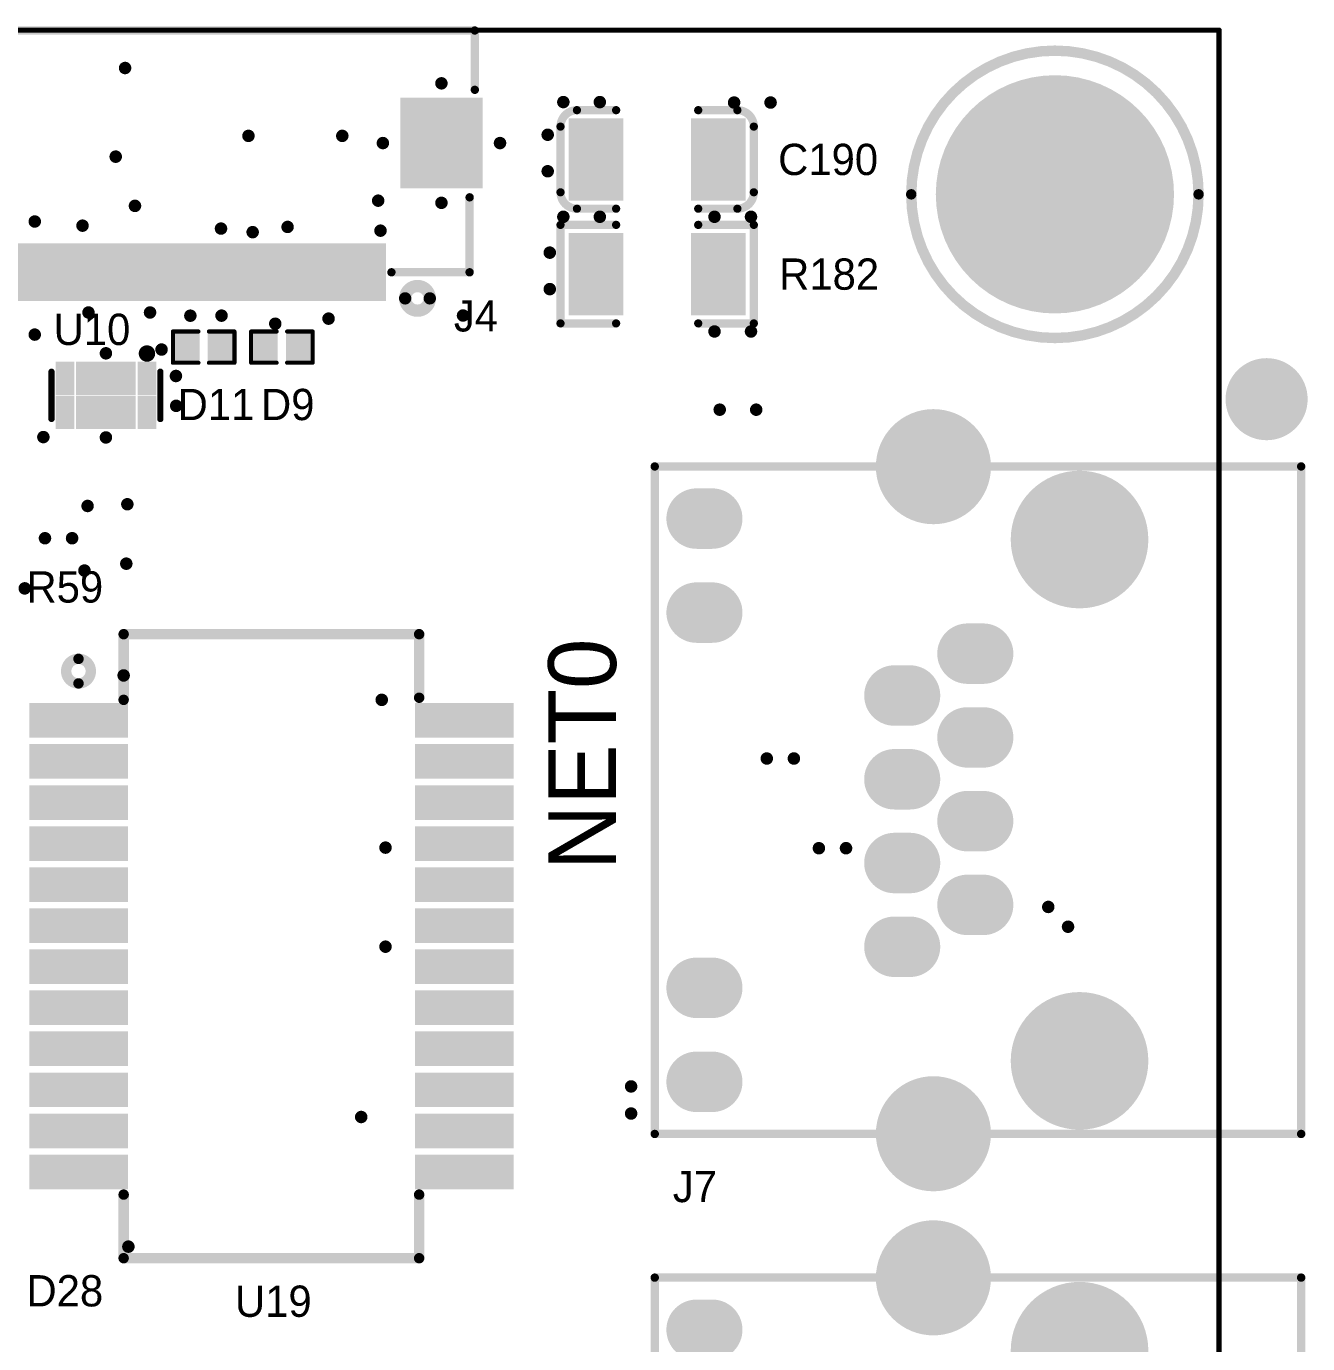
# Model space of a CAD drawing. Header units: millimetres. Extents: x 1205 to 1330, y 770 to 864.
# Drawn here: x 1298.52 to 1329.74, y 827.64 to 859.73 of the extents above; entities that cross this region are included whole.
import ezdxf

# ---------------------------------------------------------------- set-up
doc = ezdxf.new("R2010")
doc.units = ezdxf.units.MM
for name, color, linetype in [('Mechanical1', 6, 'Continuous'), ('PadHoleLayer', 156, 'Continuous'), ('TopOverlay', 2, 'Continuous'), ('TopPaste', 8, 'Continuous'), ('TopSolder', 216, 'Continuous'), ('ViaHoleLayer', 16, 'Continuous')]:
    doc.layers.add(name, color=color, linetype=linetype)

# ---------------------------------------------------------------- blocks, each defined once
blk = doc.blocks.new('1206_C_205')
at = {"layer": 'TopOverlay', "const_width": 0.2}
for points in [[(-2.355, 0.8, -0.414214), (-1.955, 1.2)], [(1.955, 1.2, -0.414214), (2.355, 0.8)], [(-1.955, -1.2, -0.414213), (-2.355, -0.8)], [(2.355, -0.8, -0.414214), (1.955, -1.2)]]:
    blk.add_lwpolyline(points, format="xyb", dxfattribs=at)
for points in [[(-1.955, 1.2), (-1, 1.2)], [(1, 1.2), (1.955, 1.2)], [(-2.355, -0.8), (-2.355, 0.8)], [(2.355, -0.8), (2.355, 0.8)], [(-1.955, -1.2), (-1, -1.2)], [(1, -1.2), (1.955, -1.2)]]:
    blk.add_lwpolyline(points, dxfattribs=at)
at = {"layer": 'TopOverlay', "const_width": 0.1}
for points in [[(-2.005, 1.2, 1), (-1.905, 1.2, 1)], [(-2.005, 1.2, 1), (-1.905, 1.2, 1)], [(-1.05, 1.2, 1), (-0.95, 1.2, 1)], [(0.95, 1.2, 1), (1.05, 1.2, 1)], [(1.905, 1.2, 1), (2.005, 1.2, 1)], [(1.905, 1.2, 1), (2.005, 1.2, 1)], [(-2.405, 0.8, 1), (-2.305, 0.8, 1)], [(-2.405, 0.8, 1), (-2.305, 0.8, 1)], [(2.305, 0.8, 1), (2.405, 0.8, 1)], [(2.305, 0.8, 1), (2.405, 0.8, 1)], [(-2.405, -0.8, 1), (-2.305, -0.8, 1)], [(-2.405, -0.8, 1), (-2.305, -0.8, 1)], [(2.305, -0.8, 1), (2.405, -0.8, 1)], [(2.305, -0.8, 1), (2.405, -0.8, 1)], [(-2.005, -1.2, 1), (-1.905, -1.2, 1)], [(-2.005, -1.2, 1), (-1.905, -1.2, 1)], [(-1.05, -1.2, 1), (-0.95, -1.2, 1)], [(0.95, -1.2, 1), (1.05, -1.2, 1)], [(1.905, -1.2, 1), (2.005, -1.2, 1)], [(1.905, -1.2, 1), (2.005, -1.2, 1)]]:
    blk.add_lwpolyline(points, format="xyb", close=True, dxfattribs=at)
at = {"layer": 'TopPaste'}
for points in [[(-2.055, -0.9), (-0.925, -0.9), (-2.055, 0.9), (-0.925, 0.9)], [(0.925, -0.9), (2.055, -0.9), (0.925, 0.9), (2.055, 0.9)]]:
    blk.add_solid(points, dxfattribs=at)
at = {"layer": 'TopSolder'}
for points in [[(-2.157, -1.002), (-0.823, -1.002), (-2.157, 1.002), (-0.823, 1.002)], [(0.823, -1.002), (2.157, -1.002), (0.823, 1.002), (2.157, 1.002)]]:
    blk.add_solid(points, dxfattribs=at)
blk = doc.blocks.new('DFN1006_240')
at = {"layer": 'TopOverlay', "const_width": 0.1}
for points in [[(-0.75, -0.381), (-0.75, 0.381)], [(-0.75, 0.381), (-0.127, 0.381)], [(0.127, 0.381), (0.75, 0.381)], [(0.75, -0.381), (0.75, 0.381)], [(-0.75, -0.381), (-0.127, -0.381)], [(0.127, -0.381), (0.75, -0.381)]]:
    blk.add_lwpolyline(points, dxfattribs=at)
at = {"layer": 'TopOverlay', "const_width": 0.05}
for points in [[(-0.775, 0.381, 1), (-0.725, 0.381, 1)], [(-0.775, 0.381, 1), (-0.725, 0.381, 1)], [(-0.152, 0.381, 1), (-0.102, 0.381, 1)], [(0.102, 0.381, 1), (0.152, 0.381, 1)], [(0.725, 0.381, 1), (0.775, 0.381, 1)], [(0.725, 0.381, 1), (0.775, 0.381, 1)], [(-0.775, -0.381, 1), (-0.725, -0.381, 1)], [(-0.775, -0.381, 1), (-0.725, -0.381, 1)], [(-0.152, -0.381, 1), (-0.102, -0.381, 1)], [(0.102, -0.381, 1), (0.152, -0.381, 1)], [(0.725, -0.381, 1), (0.775, -0.381, 1)], [(0.725, -0.381, 1), (0.775, -0.381, 1)]]:
    blk.add_lwpolyline(points, format="xyb", close=True, dxfattribs=at)
at = {"layer": 'TopPaste'}
for points in [[(-0.65, -0.3), (-0.15, -0.3), (-0.65, 0.3), (-0.15, 0.3)], [(0.15, -0.3), (0.65, -0.3), (0.15, 0.3), (0.65, 0.3)]]:
    blk.add_solid(points, dxfattribs=at)
at = {"layer": 'TopSolder'}
for points in [[(-0.701, -0.351), (-0.099, -0.351), (-0.701, 0.351), (-0.099, 0.351)], [(0.099, -0.351), (0.701, -0.351), (0.099, 0.351), (0.701, 0.351)]]:
    blk.add_solid(points, dxfattribs=at)
blk = doc.blocks.new('DFN1006_242')
at = {"layer": 'TopOverlay', "const_width": 0.1}
for points in [[(-0.75, -0.381), (-0.75, 0.381)], [(-0.75, 0.381), (-0.127, 0.381)], [(0.127, 0.381), (0.75, 0.381)], [(0.75, -0.381), (0.75, 0.381)], [(-0.75, -0.381), (-0.127, -0.381)], [(0.127, -0.381), (0.75, -0.381)]]:
    blk.add_lwpolyline(points, dxfattribs=at)
at = {"layer": 'TopOverlay', "const_width": 0.05}
for points in [[(-0.775, 0.381, 1), (-0.725, 0.381, 1)], [(-0.775, 0.381, 1), (-0.725, 0.381, 1)], [(-0.152, 0.381, 1), (-0.102, 0.381, 1)], [(0.102, 0.381, 1), (0.152, 0.381, 1)], [(0.725, 0.381, 1), (0.775, 0.381, 1)], [(0.725, 0.381, 1), (0.775, 0.381, 1)], [(-0.775, -0.381, 1), (-0.725, -0.381, 1)], [(-0.775, -0.381, 1), (-0.725, -0.381, 1)], [(-0.152, -0.381, 1), (-0.102, -0.381, 1)], [(0.102, -0.381, 1), (0.152, -0.381, 1)], [(0.725, -0.381, 1), (0.775, -0.381, 1)], [(0.725, -0.381, 1), (0.775, -0.381, 1)]]:
    blk.add_lwpolyline(points, format="xyb", close=True, dxfattribs=at)
at = {"layer": 'TopPaste'}
for points in [[(-0.65, -0.3), (-0.15, -0.3), (-0.65, 0.3), (-0.15, 0.3)], [(0.15, -0.3), (0.65, -0.3), (0.15, 0.3), (0.65, 0.3)]]:
    blk.add_solid(points, dxfattribs=at)
at = {"layer": 'TopSolder'}
for points in [[(-0.701, -0.351), (-0.099, -0.351), (-0.701, 0.351), (-0.099, 0.351)], [(0.099, -0.351), (0.701, -0.351), (0.099, 0.351), (0.701, 0.351)]]:
    blk.add_solid(points, dxfattribs=at)
blk = doc.blocks.new('HOLE_3_2___S_____318')
at = {"layer": 'PadHoleLayer', "const_width": 1.6}
blk.add_lwpolyline([(-0.8, 0, 1), (0.8, 0, 1)], format="xyb", close=True, dxfattribs=at)
at = {"layer": 'TopOverlay'}
for points, const_width in [([(3.5, 0, 1), (-3.5, 0, 1)], 0.254), ([(-3.564, 0, 1), (-3.437, 0, 1)], 0.127), ([(3.437, 0, 1), (3.564, 0, 1)], 0.127)]:
    blk.add_lwpolyline(points, format="xyb", close=True, dxfattribs=dict(at, const_width=const_width))
at = {"layer": 'TopSolder', "const_width": 2.902}
blk.add_lwpolyline([(-1.451, 0, 1), (1.451, 0, 1)], format="xyb", close=True, dxfattribs=at)
blk = doc.blocks.new('FFC0_5_40P_325')
at = {"layer": 'TopOverlay'}
for points, const_width in [([(-10.466, 2.209, 1), (-11.066, 2.209, 1)], 0.3), ([(-11.141, 2.209, 1), (-10.991, 2.209, 1)], 0.15), ([(-10.541, 2.209, 1), (-10.391, 2.209, 1)], 0.15), ([(-12.087, 1.574, 1), (-11.985, 1.574, 1)], 0.102), ([(-12.087, 1.574, 1), (-11.985, 1.574, 1)], 0.101), ([(-10.182, 1.574, 1), (-10.08, 1.574, 1)], 0.101), ([(10.138, 1.574, 1), (10.24, 1.574, 1)], 0.101), ([(11.535, 1.574, 1), (11.637, 1.574, 1)], 0.101), ([(11.535, 1.574, 1), (11.637, 1.574, 1)], 0.101), ([(-12.087, -0.252, 1), (-11.985, -0.252, 1)], 0.102), ([(11.535, -0.204, 1), (11.637, -0.204, 1)], 0.101), ([(-12.214, -2.871, 1), (-12.112, -2.871, 1)], 0.101), ([(11.662, -2.871, 1), (11.764, -2.871, 1)], 0.101), ([(-12.214, -4.316, 1), (-12.112, -4.316, 1)], 0.102), ([(-12.214, -4.316, 1), (-12.112, -4.316, 1)], 0.101), ([(11.662, -4.316, 1), (11.764, -4.316, 1)], 0.102), ([(11.662, -4.316, 1), (11.764, -4.316, 1)], 0.101)]:
    blk.add_lwpolyline(points, format="xyb", close=True, dxfattribs=dict(at, const_width=const_width))
at = {"layer": 'TopOverlay', "const_width": 0.203}
for points in [[(-12.036, 1.574), (-12.036, -0.252)], [(-10.131, 1.574), (-12.036, 1.574)], [(11.586, 1.574), (10.189, 1.574)], [(11.586, 1.574), (11.586, -0.204)], [(-12.163, -2.871), (-12.163, -4.316)], [(11.713, -2.871), (11.713, -4.316)], [(11.713, -4.316), (-12.163, -4.316)]]:
    blk.add_lwpolyline(points, dxfattribs=at)
at = {"layer": 'TopPaste'}
for points in [[(-9.9, 0.974), (-9.6, 0.974), (-9.9, 2.174), (-9.6, 2.174)], [(-9.4, 0.974), (-9.1, 0.974), (-9.4, 2.174), (-9.1, 2.174)], [(-8.9, 0.974), (-8.6, 0.974), (-8.9, 2.174), (-8.6, 2.174)], [(-8.4, 0.974), (-8.1, 0.974), (-8.4, 2.174), (-8.1, 2.174)], [(-7.9, 0.974), (-7.6, 0.974), (-7.9, 2.174), (-7.6, 2.174)], [(-7.4, 0.974), (-7.1, 0.974), (-7.4, 2.174), (-7.1, 2.174)], [(-6.9, 0.974), (-6.6, 0.974), (-6.9, 2.174), (-6.6, 2.174)], [(-6.4, 0.974), (-6.1, 0.974), (-6.4, 2.174), (-6.1, 2.174)], [(-5.9, 0.974), (-5.6, 0.974), (-5.9, 2.174), (-5.6, 2.174)], [(-5.4, 0.974), (-5.1, 0.974), (-5.4, 2.174), (-5.1, 2.174)], [(-4.9, 0.974), (-4.6, 0.974), (-4.9, 2.174), (-4.6, 2.174)], [(-4.4, 0.974), (-4.1, 0.974), (-4.4, 2.174), (-4.1, 2.174)], [(-3.9, 0.974), (-3.6, 0.974), (-3.9, 2.174), (-3.6, 2.174)], [(-3.4, 0.974), (-3.1, 0.974), (-3.4, 2.174), (-3.1, 2.174)], [(-2.9, 0.974), (-2.6, 0.974), (-2.9, 2.174), (-2.6, 2.174)], [(-2.4, 0.974), (-2.1, 0.974), (-2.4, 2.174), (-2.1, 2.174)], [(-1.9, 0.974), (-1.6, 0.974), (-1.9, 2.174), (-1.6, 2.174)], [(-1.4, 0.974), (-1.1, 0.974), (-1.4, 2.174), (-1.1, 2.174)], [(-0.9, 0.974), (-0.6, 0.974), (-0.9, 2.174), (-0.6, 2.174)], [(-0.4, 0.974), (-0.1, 0.974), (-0.4, 2.174), (-0.1, 2.174)], [(0.1, 0.974), (0.4, 0.974), (0.1, 2.174), (0.4, 2.174)], [(0.6, 0.974), (0.9, 0.974), (0.6, 2.174), (0.9, 2.174)], [(1.1, 0.974), (1.4, 0.974), (1.1, 2.174), (1.4, 2.174)], [(1.6, 0.974), (1.9, 0.974), (1.6, 2.174), (1.9, 2.174)], [(2.1, 0.974), (2.4, 0.974), (2.1, 2.174), (2.4, 2.174)], [(2.6, 0.974), (2.9, 0.974), (2.6, 2.174), (2.9, 2.174)], [(3.1, 0.974), (3.4, 0.974), (3.1, 2.174), (3.4, 2.174)], [(3.6, 0.974), (3.9, 0.974), (3.6, 2.174), (3.9, 2.174)], [(4.1, 0.974), (4.4, 0.974), (4.1, 2.174), (4.4, 2.174)], [(4.6, 0.974), (4.9, 0.974), (4.6, 2.174), (4.9, 2.174)], [(5.1, 0.974), (5.4, 0.974), (5.1, 2.174), (5.4, 2.174)], [(5.6, 0.974), (5.9, 0.974), (5.6, 2.174), (5.9, 2.174)], [(6.1, 0.974), (6.4, 0.974), (6.1, 2.174), (6.4, 2.174)], [(6.6, 0.974), (6.9, 0.974), (6.6, 2.174), (6.9, 2.174)], [(7.1, 0.974), (7.4, 0.974), (7.1, 2.174), (7.4, 2.174)], [(7.6, 0.974), (7.9, 0.974), (7.6, 2.174), (7.9, 2.174)], [(8.1, 0.974), (8.4, 0.974), (8.1, 2.174), (8.4, 2.174)], [(8.6, 0.974), (8.9, 0.974), (8.6, 2.174), (8.9, 2.174)], [(9.1, 0.974), (9.4, 0.974), (9.1, 2.174), (9.4, 2.174)], [(9.6, 0.974), (9.9, 0.974), (9.6, 2.174), (9.9, 2.174)], [(-12.25, -2.574), (-10.45, -2.574), (-12.25, -0.574), (-10.45, -0.574)], [(12.25, -0.574), (10.45, -0.574), (12.25, -2.574), (10.45, -2.574)]]:
    blk.add_solid(points, dxfattribs=at)
at = {"layer": 'TopSolder'}
for points in [[(-10.002, 0.872), (-9.498, 0.872), (-10.002, 2.276), (-9.498, 2.276)], [(-9.502, 0.872), (-8.998, 0.872), (-9.502, 2.276), (-8.998, 2.276)], [(-9.002, 0.872), (-8.498, 0.872), (-9.002, 2.276), (-8.498, 2.276)], [(-8.502, 0.872), (-7.998, 0.872), (-8.502, 2.276), (-7.998, 2.276)], [(-8.002, 0.872), (-7.498, 0.872), (-8.002, 2.276), (-7.498, 2.276)], [(-7.502, 0.872), (-6.998, 0.872), (-7.502, 2.276), (-6.998, 2.276)], [(-7.002, 0.872), (-6.498, 0.872), (-7.002, 2.276), (-6.498, 2.276)], [(-6.502, 0.872), (-5.998, 0.872), (-6.502, 2.276), (-5.998, 2.276)], [(-6.002, 0.872), (-5.498, 0.872), (-6.002, 2.276), (-5.498, 2.276)], [(-5.502, 0.872), (-4.998, 0.872), (-5.502, 2.276), (-4.998, 2.276)], [(-5.002, 0.872), (-4.498, 0.872), (-5.002, 2.276), (-4.498, 2.276)], [(-4.502, 0.872), (-3.998, 0.872), (-4.502, 2.276), (-3.998, 2.276)], [(-4.002, 0.872), (-3.498, 0.872), (-4.002, 2.276), (-3.498, 2.276)], [(-3.502, 0.872), (-2.998, 0.872), (-3.502, 2.276), (-2.998, 2.276)], [(-3.002, 0.872), (-2.498, 0.872), (-3.002, 2.276), (-2.498, 2.276)], [(-2.502, 0.872), (-1.998, 0.872), (-2.502, 2.276), (-1.998, 2.276)], [(-2.002, 0.872), (-1.498, 0.872), (-2.002, 2.276), (-1.498, 2.276)], [(-1.502, 0.872), (-0.998, 0.872), (-1.502, 2.276), (-0.998, 2.276)], [(-1.002, 0.872), (-0.498, 0.872), (-1.002, 2.276), (-0.498, 2.276)], [(-0.502, 0.872), (0.002, 0.872), (-0.502, 2.276), (0.002, 2.276)], [(-0.002, 0.872), (0.502, 0.872), (-0.002, 2.276), (0.502, 2.276)], [(0.498, 0.872), (1.002, 0.872), (0.498, 2.276), (1.002, 2.276)], [(0.998, 0.872), (1.502, 0.872), (0.998, 2.276), (1.502, 2.276)], [(1.498, 0.872), (2.002, 0.872), (1.498, 2.276), (2.002, 2.276)], [(1.998, 0.872), (2.502, 0.872), (1.998, 2.276), (2.502, 2.276)], [(2.498, 0.872), (3.002, 0.872), (2.498, 2.276), (3.002, 2.276)], [(2.998, 0.872), (3.502, 0.872), (2.998, 2.276), (3.502, 2.276)], [(3.498, 0.872), (4.002, 0.872), (3.498, 2.276), (4.002, 2.276)], [(3.998, 0.872), (4.502, 0.872), (3.998, 2.276), (4.502, 2.276)], [(4.498, 0.872), (5.002, 0.872), (4.498, 2.276), (5.002, 2.276)], [(4.998, 0.872), (5.502, 0.872), (4.998, 2.276), (5.502, 2.276)], [(5.498, 0.872), (6.002, 0.872), (5.498, 2.276), (6.002, 2.276)], [(5.998, 0.872), (6.502, 0.872), (5.998, 2.276), (6.502, 2.276)], [(6.498, 0.872), (7.002, 0.872), (6.498, 2.276), (7.002, 2.276)], [(6.998, 0.872), (7.502, 0.872), (6.998, 2.276), (7.502, 2.276)], [(7.498, 0.872), (8.002, 0.872), (7.498, 2.276), (8.002, 2.276)], [(7.998, 0.872), (8.502, 0.872), (7.998, 2.276), (8.502, 2.276)], [(8.498, 0.872), (9.002, 0.872), (8.498, 2.276), (9.002, 2.276)], [(8.998, 0.872), (9.502, 0.872), (8.998, 2.276), (9.502, 2.276)], [(9.498, 0.872), (10.002, 0.872), (9.498, 2.276), (10.002, 2.276)], [(-12.352, -2.676), (-10.348, -2.676), (-12.352, -0.472), (-10.348, -0.472)], [(12.352, -0.472), (10.348, -0.472), (12.352, -2.676), (10.348, -2.676)]]:
    blk.add_solid(points, dxfattribs=at)
blk = doc.blocks.new('RJ45_LED_1575X1626X1310_327')
at = {"layer": 'PadHoleLayer'}
for points, const_width in [([(-7.085, 4.57, 1), (-6.635, 4.57, 1)], 0.45), ([(-4.795, 4.57, 1), (-4.345, 4.57, 1)], 0.45), ([(4.345, 4.57, 1), (4.795, 4.57, 1)], 0.45), ([(6.635, 4.57, 1), (7.085, 4.57, 1)], 0.45), ([(-3.795, -0.25, 1), (-3.345, -0.25, 1)], 0.45), ([(-1.755, -0.25, 1), (-1.305, -0.25, 1)], 0.45), ([(0.285, -0.25, 1), (0.735, -0.25, 1)], 0.45), ([(2.325, -0.25, 1), (2.775, -0.25, 1)], 0.45), ([(-8.55, -1.01, 1), (-7.7, -1.01, 1)], 0.85), ([(7.7, -1.01, 1), (8.55, -1.01, 1)], 0.85), ([(-2.775, -2.03, 1), (-2.325, -2.03, 1)], 0.45), ([(-0.735, -2.03, 1), (-0.285, -2.03, 1)], 0.45), ([(1.305, -2.03, 1), (1.755, -2.03, 1)], 0.45), ([(3.345, -2.03, 1), (3.795, -2.03, 1)], 0.45), ([(-7.163, -4.57, 1), (-5.537, -4.57, 1)], 1.625), ([(5.537, -4.57, 1), (7.163, -4.57, 1)], 1.625)]:
    blk.add_lwpolyline(points, format="xyb", close=True, dxfattribs=dict(at, const_width=const_width))
at = {"layer": 'TopOverlay', "const_width": 0.203}
for points in [[(-8.13, 5.78), (-8.13, -9.97)], [(-8.13, 5.78), (8.13, 5.78)], [(8.13, 5.78), (8.13, -9.97)], [(8.13, -9.97), (-8.13, -9.97)]]:
    blk.add_lwpolyline(points, dxfattribs=at)
at = {"layer": 'TopOverlay', "const_width": 0.102}
for points in [[(-8.181, 5.78, 1), (-8.079, 5.78, 1)], [(-8.181, 5.78, 1), (-8.079, 5.78, 1)], [(8.079, 5.78, 1), (8.181, 5.78, 1)], [(8.079, 5.78, 1), (8.181, 5.78, 1)], [(-8.181, -9.97, 1), (-8.079, -9.97, 1)], [(-8.181, -9.97, 1), (-8.079, -9.97, 1)], [(8.079, -9.97, 1), (8.181, -9.97, 1)], [(8.079, -9.97, 1), (8.181, -9.97, 1)]]:
    blk.add_lwpolyline(points, format="xyb", close=True, dxfattribs=at)
at = {"layer": 'TopSolder', "const_width": 1.473}
for points in [[(-6.86, 4.379), (-6.86, 4.76)], [(-4.57, 4.379), (-4.57, 4.76)], [(4.57, 4.76), (4.57, 4.379)], [(6.86, 4.76), (6.86, 4.379)], [(-3.57, -0.44), (-3.57, -0.059)], [(-1.53, -0.44), (-1.53, -0.059)], [(0.51, -0.44), (0.51, -0.059)], [(2.55, -0.44), (2.55, -0.059)], [(-2.55, -2.221), (-2.55, -1.84)], [(-0.51, -2.221), (-0.51, -1.84)], [(1.53, -2.221), (1.53, -1.84)], [(3.57, -2.221), (3.57, -1.84)]]:
    blk.add_lwpolyline(points, dxfattribs=at)
at = {"layer": 'TopSolder'}
for points, const_width in [([(-7.228, 4.76, 1), (-6.492, 4.76, 1)], 0.737), ([(-4.938, 4.76, 1), (-4.202, 4.76, 1)], 0.737), ([(4.202, 4.76, 1), (4.938, 4.76, 1)], 0.737), ([(6.492, 4.76, 1), (7.228, 4.76, 1)], 0.737), ([(-7.228, 4.379, 1), (-6.492, 4.379, 1)], 0.737), ([(-4.938, 4.379, 1), (-4.202, 4.379, 1)], 0.737), ([(4.202, 4.379, 1), (4.938, 4.379, 1)], 0.737), ([(6.492, 4.379, 1), (7.228, 4.379, 1)], 0.737), ([(-3.938, -0.059, 1), (-3.202, -0.059, 1)], 0.737), ([(-1.898, -0.059, 1), (-1.162, -0.059, 1)], 0.737), ([(0.142, -0.059, 1), (0.878, -0.059, 1)], 0.737), ([(2.182, -0.059, 1), (2.918, -0.059, 1)], 0.737), ([(-8.826, -1.01, 1), (-7.424, -1.01, 1)], 1.402), ([(7.424, -1.01, 1), (8.826, -1.01, 1)], 1.402), ([(-3.938, -0.44, 1), (-3.202, -0.44, 1)], 0.737), ([(-1.898, -0.44, 1), (-1.162, -0.44, 1)], 0.737), ([(0.142, -0.44, 1), (0.878, -0.44, 1)], 0.737), ([(2.182, -0.44, 1), (2.918, -0.44, 1)], 0.737), ([(-2.918, -1.84, 1), (-2.182, -1.84, 1)], 0.737), ([(-0.878, -1.84, 1), (-0.142, -1.84, 1)], 0.737), ([(1.162, -1.84, 1), (1.898, -1.84, 1)], 0.737), ([(3.202, -1.84, 1), (3.938, -1.84, 1)], 0.737), ([(-2.918, -2.221, 1), (-2.182, -2.221, 1)], 0.737), ([(-0.878, -2.221, 1), (-0.142, -2.221, 1)], 0.737), ([(1.162, -2.221, 1), (1.898, -2.221, 1)], 0.737), ([(3.202, -2.221, 1), (3.938, -2.221, 1)], 0.737), ([(-7.188, -4.57, 1), (-5.512, -4.57, 1)], 1.677), ([(5.512, -4.57, 1), (7.188, -4.57, 1)], 1.677)]:
    blk.add_lwpolyline(points, format="xyb", close=True, dxfattribs=dict(at, const_width=const_width))
blk = doc.blocks.new('RJ45_LED_1575X1626X1310_328')
at = {"layer": 'PadHoleLayer'}
for points, const_width in [([(-7.085, 4.57, 1), (-6.635, 4.57, 1)], 0.45), ([(-4.795, 4.57, 1), (-4.345, 4.57, 1)], 0.45), ([(4.345, 4.57, 1), (4.795, 4.57, 1)], 0.45), ([(6.635, 4.57, 1), (7.085, 4.57, 1)], 0.45), ([(-3.795, -0.25, 1), (-3.345, -0.25, 1)], 0.45), ([(-1.755, -0.25, 1), (-1.305, -0.25, 1)], 0.45), ([(0.285, -0.25, 1), (0.735, -0.25, 1)], 0.45), ([(2.325, -0.25, 1), (2.775, -0.25, 1)], 0.45), ([(-8.55, -1.01, 1), (-7.7, -1.01, 1)], 0.85), ([(7.7, -1.01, 1), (8.55, -1.01, 1)], 0.85), ([(-2.775, -2.03, 1), (-2.325, -2.03, 1)], 0.45), ([(-0.735, -2.03, 1), (-0.285, -2.03, 1)], 0.45), ([(1.305, -2.03, 1), (1.755, -2.03, 1)], 0.45), ([(3.345, -2.03, 1), (3.795, -2.03, 1)], 0.45), ([(-7.163, -4.57, 1), (-5.537, -4.57, 1)], 1.625), ([(5.537, -4.57, 1), (7.163, -4.57, 1)], 1.625)]:
    blk.add_lwpolyline(points, format="xyb", close=True, dxfattribs=dict(at, const_width=const_width))
at = {"layer": 'TopOverlay', "const_width": 0.203}
for points in [[(-8.13, 5.78), (-8.13, -9.97)], [(-8.13, 5.78), (8.13, 5.78)], [(8.13, 5.78), (8.13, -9.97)], [(8.13, -9.97), (-8.13, -9.97)]]:
    blk.add_lwpolyline(points, dxfattribs=at)
at = {"layer": 'TopOverlay', "const_width": 0.102}
for points in [[(-8.181, 5.78, 1), (-8.079, 5.78, 1)], [(-8.181, 5.78, 1), (-8.079, 5.78, 1)], [(8.079, 5.78, 1), (8.181, 5.78, 1)], [(8.079, 5.78, 1), (8.181, 5.78, 1)], [(-8.181, -9.97, 1), (-8.079, -9.97, 1)], [(-8.181, -9.97, 1), (-8.079, -9.97, 1)], [(8.079, -9.97, 1), (8.181, -9.97, 1)], [(8.079, -9.97, 1), (8.181, -9.97, 1)]]:
    blk.add_lwpolyline(points, format="xyb", close=True, dxfattribs=at)
at = {"layer": 'TopSolder', "const_width": 1.473}
for points in [[(-6.86, 4.379), (-6.86, 4.76)], [(-4.57, 4.379), (-4.57, 4.76)], [(4.57, 4.76), (4.57, 4.379)], [(6.86, 4.76), (6.86, 4.379)], [(-3.57, -0.44), (-3.57, -0.059)], [(-1.53, -0.44), (-1.53, -0.059)], [(0.51, -0.44), (0.51, -0.059)], [(2.55, -0.44), (2.55, -0.059)], [(-2.55, -2.221), (-2.55, -1.84)], [(-0.51, -2.221), (-0.51, -1.84)], [(1.53, -2.221), (1.53, -1.84)], [(3.57, -2.221), (3.57, -1.84)]]:
    blk.add_lwpolyline(points, dxfattribs=at)
at = {"layer": 'TopSolder'}
for points, const_width in [([(-7.228, 4.76, 1), (-6.492, 4.76, 1)], 0.737), ([(-4.938, 4.76, 1), (-4.202, 4.76, 1)], 0.737), ([(4.202, 4.76, 1), (4.938, 4.76, 1)], 0.737), ([(6.492, 4.76, 1), (7.228, 4.76, 1)], 0.737), ([(-7.228, 4.379, 1), (-6.492, 4.379, 1)], 0.737), ([(-4.938, 4.379, 1), (-4.202, 4.379, 1)], 0.737), ([(4.202, 4.379, 1), (4.938, 4.379, 1)], 0.737), ([(6.492, 4.379, 1), (7.228, 4.379, 1)], 0.737), ([(-3.938, -0.059, 1), (-3.202, -0.059, 1)], 0.737), ([(-1.898, -0.059, 1), (-1.162, -0.059, 1)], 0.737), ([(0.142, -0.059, 1), (0.878, -0.059, 1)], 0.737), ([(2.182, -0.059, 1), (2.918, -0.059, 1)], 0.737), ([(-8.826, -1.01, 1), (-7.424, -1.01, 1)], 1.402), ([(7.424, -1.01, 1), (8.826, -1.01, 1)], 1.402), ([(-3.938, -0.44, 1), (-3.202, -0.44, 1)], 0.737), ([(-1.898, -0.44, 1), (-1.162, -0.44, 1)], 0.737), ([(0.142, -0.44, 1), (0.878, -0.44, 1)], 0.737), ([(2.182, -0.44, 1), (2.918, -0.44, 1)], 0.737), ([(-2.918, -1.84, 1), (-2.182, -1.84, 1)], 0.737), ([(-0.878, -1.84, 1), (-0.142, -1.84, 1)], 0.737), ([(1.162, -1.84, 1), (1.898, -1.84, 1)], 0.737), ([(3.202, -1.84, 1), (3.938, -1.84, 1)], 0.737), ([(-2.918, -2.221, 1), (-2.182, -2.221, 1)], 0.737), ([(-0.878, -2.221, 1), (-0.142, -2.221, 1)], 0.737), ([(1.162, -2.221, 1), (1.898, -2.221, 1)], 0.737), ([(3.202, -2.221, 1), (3.938, -2.221, 1)], 0.737), ([(-7.188, -4.57, 1), (-5.512, -4.57, 1)], 1.677), ([(5.512, -4.57, 1), (7.188, -4.57, 1)], 1.677)]:
    blk.add_lwpolyline(points, format="xyb", close=True, dxfattribs=dict(at, const_width=const_width))
blk = doc.blocks.new('1206_R_535')
at = {"layer": 'TopOverlay', "const_width": 0.2}
for points in [[(-2.355, -1.2), (-2.355, 1.2)], [(-2.355, 1.2), (-1, 1.2)], [(1, 1.2), (2.355, 1.2)], [(2.355, -1.2), (2.355, 1.2)], [(-2.355, -1.2), (-1, -1.2)], [(1, -1.2), (2.355, -1.2)]]:
    blk.add_lwpolyline(points, dxfattribs=at)
at = {"layer": 'TopOverlay', "const_width": 0.1}
for points in [[(-2.405, 1.2, 1), (-2.305, 1.2, 1)], [(-2.405, 1.2, 1), (-2.305, 1.2, 1)], [(-1.05, 1.2, 1), (-0.95, 1.2, 1)], [(0.95, 1.2, 1), (1.05, 1.2, 1)], [(2.305, 1.2, 1), (2.405, 1.2, 1)], [(2.305, 1.2, 1), (2.405, 1.2, 1)], [(-2.405, -1.2, 1), (-2.305, -1.2, 1)], [(-2.405, -1.2, 1), (-2.305, -1.2, 1)], [(-1.05, -1.2, 1), (-0.95, -1.2, 1)], [(0.95, -1.2, 1), (1.05, -1.2, 1)], [(2.305, -1.2, 1), (2.405, -1.2, 1)], [(2.305, -1.2, 1), (2.405, -1.2, 1)]]:
    blk.add_lwpolyline(points, format="xyb", close=True, dxfattribs=at)
at = {"layer": 'TopPaste'}
for points in [[(-2.055, -0.9), (-0.925, -0.9), (-2.055, 0.9), (-0.925, 0.9)], [(0.925, -0.9), (2.055, -0.9), (0.925, 0.9), (2.055, 0.9)]]:
    blk.add_solid(points, dxfattribs=at)
at = {"layer": 'TopSolder'}
for points in [[(-2.157, -1.002), (-0.823, -1.002), (-2.157, 1.002), (-0.823, 1.002)], [(0.823, -1.002), (2.157, -1.002), (0.823, 1.002), (2.157, 1.002)]]:
    blk.add_solid(points, dxfattribs=at)
blk = doc.blocks.new('DFN2510_594')
at = {"layer": 'TopOverlay', "const_width": 0.152}
for points in [[(-1.326, 0.576), (-1.326, -0.576)], [(1.326, 0.576), (1.326, -0.576)]]:
    blk.add_lwpolyline(points, dxfattribs=at)
at = {"layer": 'TopOverlay'}
for points, const_width in [([(-1.364, 0.576, 1), (-1.288, 0.576, 1)], 0.0762), ([(1.288, 0.576, 1), (1.364, 0.576, 1)], 0.0762), ([(-1.364, -0.576, 1), (-1.288, -0.576, 1)], 0.0762), ([(1.288, -0.576, 1), (1.364, -0.576, 1)], 0.0762), ([(-0.9, -1.019, 1), (-1.1, -1.019, 1)], 0.2), ([(-1.15, -1.019, 1), (-1.05, -1.019, 1)], 0.1), ([(-0.95, -1.019, 1), (-0.85, -1.019, 1)], 0.1)]:
    blk.add_lwpolyline(points, format="xyb", close=True, dxfattribs=dict(at, const_width=const_width))
at = {"layer": 'TopPaste'}
for points in [[(-1.125, 0.11), (-0.875, 0.11), (-1.125, 0.719), (-0.875, 0.719)], [(-0.625, 0.11), (-0.375, 0.11), (-0.625, 0.719), (-0.375, 0.719)], [(-0.19, 0.11), (0.19, 0.11), (-0.19, 0.719), (0.19, 0.719)], [(0.375, 0.11), (0.625, 0.11), (0.375, 0.719), (0.625, 0.719)], [(0.875, 0.11), (1.125, 0.11), (0.875, 0.719), (1.125, 0.719)], [(-1.125, -0.719), (-0.875, -0.719), (-1.125, -0.11), (-0.875, -0.11)], [(-0.625, -0.719), (-0.375, -0.719), (-0.625, -0.11), (-0.375, -0.11)], [(-0.19, -0.719), (0.19, -0.719), (-0.19, -0.11), (0.19, -0.11)], [(0.375, -0.719), (0.625, -0.719), (0.375, -0.11), (0.625, -0.11)], [(0.875, -0.719), (1.125, -0.719), (0.875, -0.11), (1.125, -0.11)]]:
    blk.add_solid(points, dxfattribs=at)
at = {"layer": 'TopSolder'}
for points in [[(-1.227, 0.008), (-0.773, 0.008), (-1.227, 0.821), (-0.773, 0.821)], [(-0.726, 0.008), (-0.273, 0.008), (-0.726, 0.821), (-0.273, 0.821)], [(-0.292, 0.008), (0.292, 0.008), (-0.292, 0.821), (0.292, 0.821)], [(0.274, 0.008), (0.727, 0.008), (0.274, 0.821), (0.727, 0.821)], [(0.773, 0.008), (1.227, 0.008), (0.773, 0.821), (1.227, 0.821)], [(-1.227, -0.821), (-0.773, -0.821), (-1.227, -0.008), (-0.773, -0.008)], [(-0.726, -0.821), (-0.273, -0.821), (-0.726, -0.008), (-0.273, -0.008)], [(-0.292, -0.821), (0.292, -0.821), (-0.292, -0.008), (0.292, -0.008)], [(0.274, -0.821), (0.727, -0.821), (0.274, -0.008), (0.727, -0.008)], [(0.773, -0.821), (1.227, -0.821), (0.773, -0.008), (1.227, -0.008)]]:
    blk.add_solid(points, dxfattribs=at)
blk = doc.blocks.new('SMD_24_L15_1_W7_1_P1_00_LS10_0_BL_603')
at = {"layer": 'TopOverlay', "const_width": 0.254}
for points in [[(-7.6, -3.6), (-7.6, 3.6)], [(-6.051, 3.6), (-7.6, 3.6)], [(7.6, 3.6), (6.051, 3.6)], [(7.6, -3.6), (7.6, 3.6)], [(-6, -3.6), (-7.6, -3.6)], [(7.6, -3.6), (6.051, -3.6)]]:
    blk.add_lwpolyline(points, dxfattribs=at)
at = {"layer": 'TopOverlay'}
for points, const_width in [([(-7.664, 3.6, 1), (-7.537, 3.6, 1)], 0.127), ([(-7.664, 3.6, 1), (-7.537, 3.6, 1)], 0.127), ([(-6.115, 3.6, 1), (-5.988, 3.6, 1)], 0.127), ([(5.988, 3.6, 1), (6.115, 3.6, 1)], 0.127), ([(7.537, 3.6, 1), (7.664, 3.6, 1)], 0.127), ([(7.537, 3.6, 1), (7.664, 3.6, 1)], 0.127), ([(-7.664, -3.6, 1), (-7.537, -3.6, 1)], 0.127), ([(-7.664, -3.6, 1), (-7.537, -3.6, 1)], 0.127), ([(-6.064, -3.6, 1), (-5.937, -3.6, 1)], 0.127), ([(5.988, -3.6, 1), (6.115, -3.6, 1)], 0.127), ([(7.537, -3.6, 1), (7.664, -3.6, 1)], 0.127), ([(7.537, -3.6, 1), (7.664, -3.6, 1)], 0.127), ([(-6.4, -4.7, 1), (-7, -4.7, 1)], 0.254), ([(-7.063, -4.7, 1), (-6.936, -4.7, 1)], 0.127), ([(-6.464, -4.7, 1), (-6.337, -4.7, 1)], 0.127)]:
    blk.add_lwpolyline(points, format="xyb", close=True, dxfattribs=dict(at, const_width=const_width))
at = {"layer": 'TopPaste'}
for points in [[(-5.82, 3.6), (-5.18, 3.6), (-5.82, 5.8), (-5.18, 5.8)], [(-4.82, 3.6), (-4.18, 3.6), (-4.82, 5.8), (-4.18, 5.8)], [(-3.82, 3.6), (-3.18, 3.6), (-3.82, 5.8), (-3.18, 5.8)], [(-2.82, 3.6), (-2.18, 3.6), (-2.82, 5.8), (-2.18, 5.8)], [(-1.82, 3.6), (-1.18, 3.6), (-1.82, 5.8), (-1.18, 5.8)], [(-0.82, 3.6), (-0.18, 3.6), (-0.82, 5.8), (-0.18, 5.8)], [(0.18, 3.6), (0.82, 3.6), (0.18, 5.8), (0.82, 5.8)], [(1.18, 3.6), (1.82, 3.6), (1.18, 5.8), (1.82, 5.8)], [(2.18, 3.6), (2.82, 3.6), (2.18, 5.8), (2.82, 5.8)], [(3.18, 3.6), (3.82, 3.6), (3.18, 5.8), (3.82, 5.8)], [(4.18, 3.6), (4.82, 3.6), (4.18, 5.8), (4.82, 5.8)], [(5.18, 3.6), (5.82, 3.6), (5.18, 5.8), (5.82, 5.8)], [(-5.82, -5.8), (-5.18, -5.8), (-5.82, -3.6), (-5.18, -3.6)], [(-4.82, -5.8), (-4.18, -5.8), (-4.82, -3.6), (-4.18, -3.6)], [(-3.82, -5.8), (-3.18, -5.8), (-3.82, -3.6), (-3.18, -3.6)], [(-2.82, -5.8), (-2.18, -5.8), (-2.82, -3.6), (-2.18, -3.6)], [(-1.82, -5.8), (-1.18, -5.8), (-1.82, -3.6), (-1.18, -3.6)], [(-0.82, -5.8), (-0.18, -5.8), (-0.82, -3.6), (-0.18, -3.6)], [(0.18, -5.8), (0.82, -5.8), (0.18, -3.6), (0.82, -3.6)], [(1.18, -5.8), (1.82, -5.8), (1.18, -3.6), (1.82, -3.6)], [(2.18, -5.8), (2.82, -5.8), (2.18, -3.6), (2.82, -3.6)], [(3.18, -5.8), (3.82, -5.8), (3.18, -3.6), (3.82, -3.6)], [(4.18, -5.8), (4.82, -5.8), (4.18, -3.6), (4.82, -3.6)], [(5.18, -5.8), (5.82, -5.8), (5.18, -3.6), (5.82, -3.6)]]:
    blk.add_solid(points, dxfattribs=at)
at = {"layer": 'TopSolder'}
for points in [[(-5.922, 3.498), (-5.079, 3.498), (-5.922, 5.902), (-5.079, 5.902)], [(-4.922, 3.498), (-4.079, 3.498), (-4.922, 5.902), (-4.079, 5.902)], [(-3.921, 3.498), (-3.078, 3.498), (-3.921, 5.902), (-3.078, 5.902)], [(-2.921, 3.498), (-2.078, 3.498), (-2.921, 5.902), (-2.078, 5.902)], [(-1.921, 3.498), (-1.078, 3.498), (-1.921, 5.902), (-1.078, 5.902)], [(-0.921, 3.498), (-0.078, 3.498), (-0.921, 5.902), (-0.078, 5.902)], [(0.079, 3.498), (0.922, 3.498), (0.079, 5.902), (0.922, 5.902)], [(1.079, 3.498), (1.922, 3.498), (1.079, 5.902), (1.922, 5.902)], [(2.078, 3.498), (2.921, 3.498), (2.078, 5.902), (2.921, 5.902)], [(3.078, 3.498), (3.921, 3.498), (3.078, 5.902), (3.921, 5.902)], [(4.079, 3.498), (4.922, 3.498), (4.079, 5.902), (4.922, 5.902)], [(5.079, 3.498), (5.922, 3.498), (5.079, 5.902), (5.922, 5.902)], [(-5.922, -5.902), (-5.079, -5.902), (-5.922, -3.498), (-5.079, -3.498)], [(-4.922, -5.902), (-4.079, -5.902), (-4.922, -3.498), (-4.079, -3.498)], [(-3.921, -5.902), (-3.078, -5.902), (-3.921, -3.498), (-3.078, -3.498)], [(-2.921, -5.902), (-2.078, -5.902), (-2.921, -3.498), (-2.078, -3.498)], [(-1.921, -5.902), (-1.078, -5.902), (-1.921, -3.498), (-1.078, -3.498)], [(-0.921, -5.902), (-0.078, -5.902), (-0.921, -3.498), (-0.078, -3.498)], [(0.079, -5.902), (0.922, -5.902), (0.079, -3.498), (0.922, -3.498)], [(1.079, -5.902), (1.922, -5.902), (1.079, -3.498), (1.922, -3.498)], [(2.078, -5.902), (2.921, -5.902), (2.078, -3.498), (2.921, -3.498)], [(3.078, -5.902), (3.921, -5.902), (3.078, -3.498), (3.921, -3.498)], [(4.079, -5.902), (4.922, -5.902), (4.079, -3.498), (4.922, -3.498)], [(5.079, -5.902), (5.922, -5.902), (5.079, -3.498), (5.922, -3.498)]]:
    blk.add_solid(points, dxfattribs=at)

msp = doc.modelspace()

# ---------------------------------------------------------------- linework, layer by layer
at = {"layer": 'Mechanical1', "const_width": 0.127}
for points in [[(1207.582, 859.637), (1327.582, 859.637)], [(1207.582, 859.637), (1327.582, 859.637)], [(1327.582, 769.637), (1327.582, 859.637)], [(1327.582, 769.637), (1327.582, 859.637)]]:
    msp.add_lwpolyline(points, dxfattribs=at)
at = {"layer": 'Mechanical1', "const_width": 0.0635}
msp.add_lwpolyline([(1327.55, 859.637, 1), (1327.614, 859.637, 1)], format="xyb", close=True, dxfattribs=at)
msp.add_lwpolyline([(1327.55, 859.637, 1), (1327.614, 859.637, 1)], format="xyb", close=True, dxfattribs=at)
msp.add_lwpolyline([(1327.55, 859.637, 1), (1327.614, 859.637, 1)], format="xyb", close=True, dxfattribs=at)
msp.add_lwpolyline([(1327.55, 859.637, 1), (1327.614, 859.637, 1)], format="xyb", close=True, dxfattribs=at)
at = {"layer": 'TopSolder', "const_width": 1}
msp.add_lwpolyline([(1328.24, 850.647, 1), (1329.24, 850.647, 1)], format="xyb", close=True, dxfattribs=at)
at = {"layer": 'ViaHoleLayer', "const_width": 0.152}
for points in [[(1300.851, 858.714, 1), (1301.003, 858.714, 1)], [(1308.559, 858.341, 1), (1308.711, 858.341, 1)], [(1311.529, 857.884, 1), (1311.681, 857.884, 1)], [(1312.418, 857.884, 1), (1312.57, 857.884, 1)], [(1315.689, 857.873, 1), (1315.842, 857.873, 1)], [(1316.578, 857.873, 1), (1316.731, 857.873, 1)], [(1303.857, 857.061, 1), (1304.009, 857.061, 1)], [(1306.143, 857.061, 1), (1306.295, 857.061, 1)], [(1311.148, 857.088, 1), (1311.3, 857.088, 1)], [(1307.132, 856.886, 1), (1307.284, 856.886, 1)], [(1309.986, 856.886, 1), (1310.138, 856.886, 1)], [(1300.622, 856.555, 1), (1300.775, 856.555, 1)], [(1311.148, 856.199, 1), (1311.3, 856.199, 1)], [(1301.091, 855.356, 1), (1301.244, 855.356, 1)], [(1307.017, 855.483, 1), (1307.169, 855.483, 1)], [(1308.559, 855.43, 1), (1308.711, 855.43, 1)], [(1311.529, 855.09, 1), (1311.681, 855.09, 1)], [(1312.418, 855.09, 1), (1312.57, 855.09, 1)], [(1315.212, 855.09, 1), (1315.364, 855.09, 1)], [(1316.101, 855.09, 1), (1316.253, 855.09, 1)], [(1298.65, 854.975, 1), (1298.802, 854.975, 1)], [(1299.814, 854.874, 1), (1299.966, 854.874, 1)], [(1303.188, 854.803, 1), (1303.34, 854.803, 1)], [(1303.959, 854.716, 1), (1304.111, 854.716, 1)], [(1304.81, 854.843, 1), (1304.962, 854.843, 1)], [(1307.074, 854.752, 1), (1307.226, 854.752, 1)], [(1311.198, 854.217, 1), (1311.351, 854.217, 1)], [(1311.198, 853.328, 1), (1311.351, 853.328, 1)], [(1299.959, 852.759, 1), (1300.111, 852.759, 1)], [(1301.459, 852.759, 1), (1301.611, 852.759, 1)], [(1302.441, 852.681, 1), (1302.593, 852.681, 1)], [(1303.201, 852.682, 1), (1303.353, 852.682, 1)], [(1304.51, 852.485, 1), (1304.662, 852.485, 1)], [(1305.808, 852.609, 1), (1305.961, 852.609, 1)], [(1309.085, 852.685, 1), (1309.237, 852.685, 1)], [(1298.65, 852.22, 1), (1298.802, 852.22, 1)], [(1315.212, 852.296, 1), (1315.364, 852.296, 1)], [(1316.101, 852.296, 1), (1316.253, 852.296, 1)], [(1301.74, 851.856, 1), (1301.892, 851.856, 1)], [(1300.384, 851.764, 1), (1300.536, 851.764, 1)], [(1302.09, 851.212, 1), (1302.242, 851.212, 1)], [(1302.096, 850.485, 1), (1302.248, 850.485, 1)], [(1315.339, 850.391, 1), (1315.491, 850.391, 1)], [(1316.228, 850.391, 1), (1316.38, 850.391, 1)], [(1298.86, 849.724, 1), (1299.012, 849.724, 1)], [(1300.384, 849.715, 1), (1300.536, 849.715, 1)], [(1299.937, 848.046, 1), (1300.089, 848.046, 1)], [(1300.906, 848.088, 1), (1301.058, 848.088, 1)], [(1298.899, 847.26, 1), (1299.051, 847.26, 1)], [(1299.559, 847.26, 1), (1299.712, 847.26, 1)], [(1299.86, 846.472, 1), (1300.013, 846.472, 1)], [(1300.881, 846.64, 1), (1301.033, 846.64, 1)], [(1298.406, 846.038, 1), (1298.559, 846.038, 1)], [(1300.816, 843.917, 1), (1300.968, 843.917, 1)], [(1307.104, 843.323, 1), (1307.257, 843.323, 1)], [(1316.486, 841.894, 1), (1316.638, 841.894, 1)], [(1317.146, 841.894, 1), (1317.299, 841.894, 1)], [(1307.196, 839.723, 1), (1307.348, 839.723, 1)], [(1317.756, 839.709, 1), (1317.908, 839.709, 1)], [(1318.416, 839.709, 1), (1318.569, 839.709, 1)], [(1323.344, 838.278, 1), (1323.496, 838.278, 1)], [(1323.826, 837.796, 1), (1323.978, 837.796, 1)], [(1307.196, 837.31, 1), (1307.348, 837.31, 1)], [(1313.18, 833.906, 1), (1313.332, 833.906, 1)], [(1313.18, 833.246, 1), (1313.332, 833.246, 1)], [(1306.604, 833.161, 1), (1306.756, 833.161, 1)], [(1300.931, 830.003, 1), (1301.084, 830.003, 1)]]:
    msp.add_lwpolyline(points, format="xyb", close=True, dxfattribs=at)

# ---------------------------------------------------------------- block references
for name, p, rotation in [('FFC0_5_40P_325', (1297.285, 855.312), 180), ('HOLE_3_2___S_____318', (1323.582, 855.637), 180), ('DFN2510_594', (1300.46, 850.74), 180), ('RJ45_LED_1575X1626X1310_328', (1319.612, 840.878), 90), ('SMD_24_L15_1_W7_1_P1_00_LS10_0_BL_603', (1304.492, 837.322), 270), ('RJ45_LED_1575X1626X1310_327', (1319.612, 821.118), 90)]:
    msp.add_blockref(name, p, dxfattribs=dict(rotation=rotation))
for name, p in [('1206_C_205', (1313.891, 856.487)), ('1206_R_535', (1313.891, 853.693)), ('DFN1006_242', (1302.842, 851.915)), ('DFN1006_240', (1304.747, 851.915))]:
    msp.add_blockref(name, p)

# ---------------------------------------------------------------- texts
at = {"layer": 'TopOverlay'}
for s, p in [('C190', (1316.838, 856.107)), ('R182', (1316.863, 853.313)), ('J4', (1308.938, 852.296)), ('U10', (1299.185, 851.967)), ('D11', (1302.207, 850.137)), ('D9', (1304.239, 850.137)), ('R59', (1298.524, 845.692)), ('J7', (1314.272, 831.087)), ('D28', (1298.524, 828.547)), ('U19', (1303.604, 828.293))]:
    msp.add_text(s, height=0.762, dxfattribs=at).set_placement(p)
msp.add_text('NET0', height=1.651, rotation=90, dxfattribs=at).set_placement((1312.888, 839.172))

doc.saveas('drawing.dxf')
